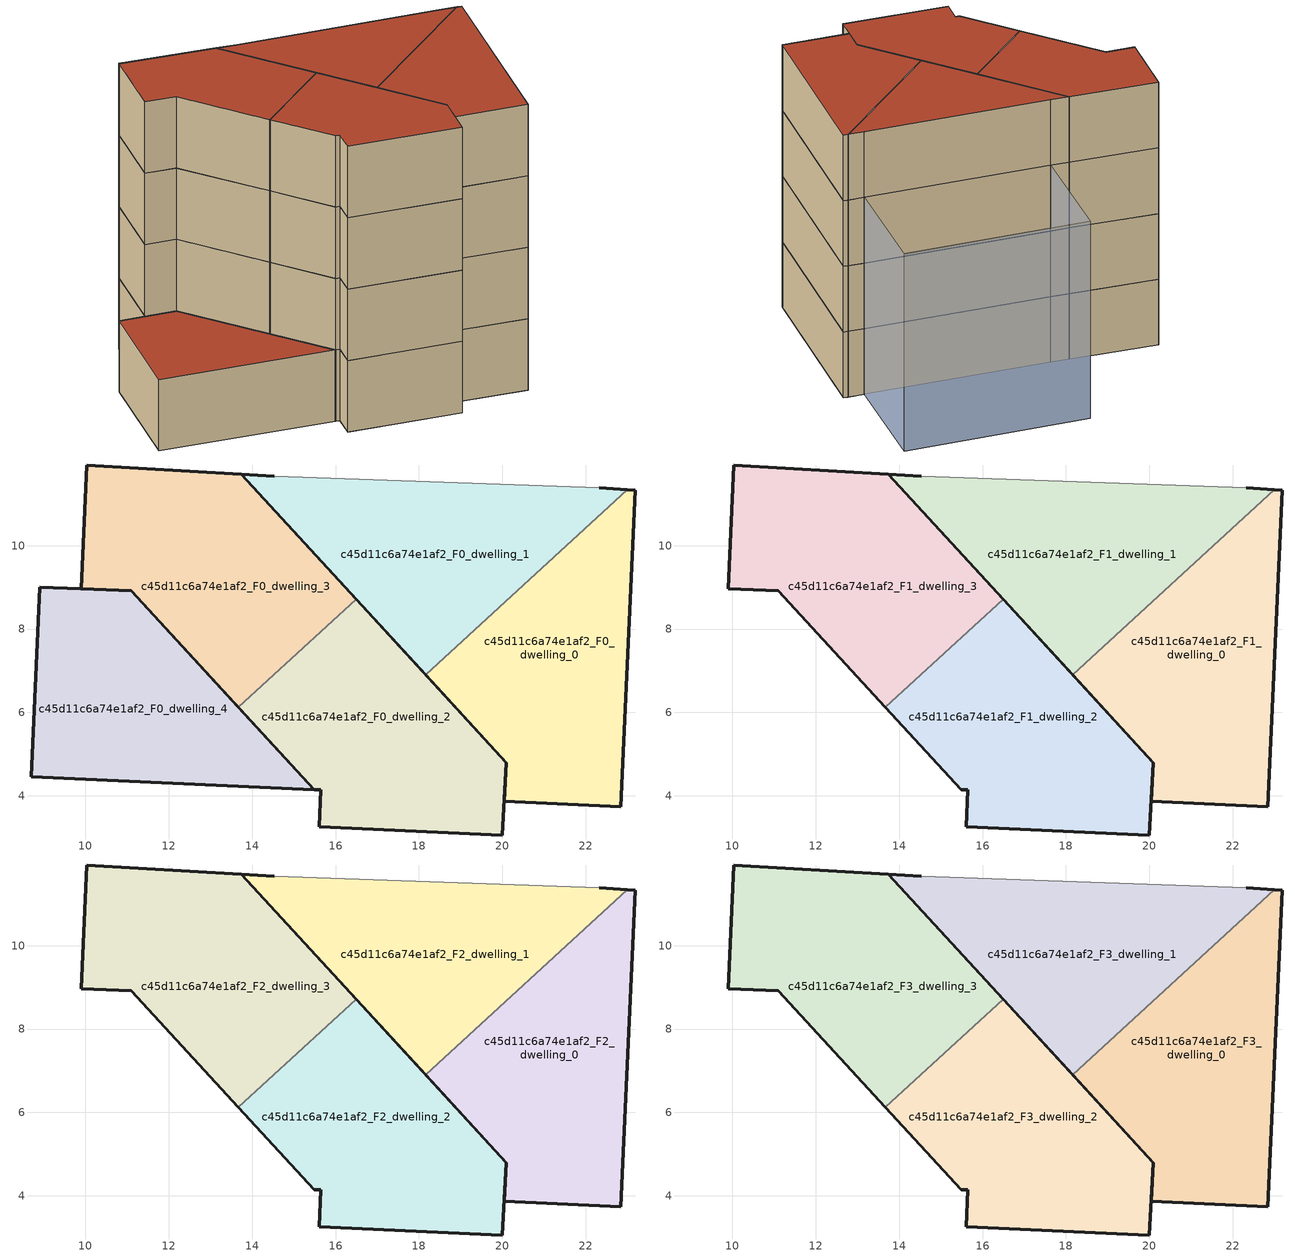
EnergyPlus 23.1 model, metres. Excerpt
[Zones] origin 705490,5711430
c45d11c6a74e1af2_F0_dwelling_0
 floor ground (EU_floor_Construction): 22.84,3.75 23.19,11.33 23,11.34 18.16,6.9 20.1,4.8 20.05,3.88 z0
 wall outside (EU_wall_Construction): 23,11.34 23.19,11.33 22.84,3.75 20.05,3.88 20.1,4.8 18.16,6.9 z0:3
 wall to c45d11c6a74e1af2_F0_dwelling_1 (EU_wall_Construction): 18.16,6.9 23,11.34 z0:3
c45d11c6a74e1af2_F0_dwelling_1
 floor ground (EU_floor_Construction): 23,11.34 22.32,11.39 14.53,11.67 13.74,11.72 18.16,6.9 z0
 wall outside (EU_wall_Construction): 22.32,11.39 23,11.34 / 18.16,6.9 13.74,11.72 14.53,11.67 z0:3
 wall adiabatic (EU_wall_Construction): 14.53,11.67 22.32,11.39 z0:3
c45d11c6a74e1af2_F0_dwelling_2
 floor ground (EU_floor_Construction): 20,3.06 20.1,4.8 16.49,8.72 13.67,6.12 15.49,4.15 15.65,4.14 15.6,3.26 z0
 wall outside (EU_wall_Construction): 16.49,8.72 20.1,4.8 20,3.06 15.6,3.26 15.65,4.14 15.49,4.15 13.67,6.12 z0:3
 wall to c45d11c6a74e1af2_F0_dwelling_3 (EU_wall_Construction): 13.67,6.12 16.49,8.72 z0:3
c45d11c6a74e1af2_F0_dwelling_3
 floor ground (EU_floor_Construction): 16.49,8.72 13.74,11.72 10.04,11.93 9.9,8.97 11.1,8.92 13.67,6.12 z0
 wall outside (EU_wall_Construction): 13.67,6.12 11.1,8.92 9.9,8.97 10.04,11.93 13.74,11.72 16.49,8.72 z0:3
c45d11c6a74e1af2_F0_dwelling_4
 floor ground (EU_floor_Construction): 15.49,4.15 11.11,8.92 9.9,8.97 9.89,8.97 8.91,9 8.7,4.46 z0
 wall outside (EU_wall_Construction): 15.49,4.15 8.7,4.46 8.91,9 9.89,8.97 9.9,8.97 11.11,8.92 15.49,4.15 z0:3
 roof outside (EU_roof_Construction): 11.11,8.92 15.49,4.15 8.7,4.46 8.91,9 9.89,8.97 9.9,8.97 z3
c45d11c6a74e1af2_F1_dwelling_0
 floor to c45d11c6a74e1af2_F0_dwelling_0 (EU_floor_Construction): 22.84,3.75 23.19,11.33 23,11.34 18.16,6.9 20.1,4.8 20.05,3.88 z3
 wall outside (EU_wall_Construction): 23,11.34 23.19,11.33 22.84,3.75 20.05,3.88 20.1,4.8 18.16,6.9 z3:6
 wall to c45d11c6a74e1af2_F1_dwelling_1 (EU_wall_Construction): 18.16,6.9 23,11.34 z3:6
c45d11c6a74e1af2_F1_dwelling_1
 floor to c45d11c6a74e1af2_F0_dwelling_1 (EU_floor_Construction): 23,11.34 22.32,11.39 14.53,11.67 13.74,11.72 18.16,6.9 z3
 wall outside (EU_wall_Construction): 22.32,11.39 23,11.34 / 18.16,6.9 13.74,11.72 14.53,11.67 z3:6
 wall adiabatic (EU_wall_Construction): 14.53,11.67 22.32,11.39 z3:6
c45d11c6a74e1af2_F1_dwelling_2
 floor to c45d11c6a74e1af2_F0_dwelling_2 (EU_floor_Construction): 20,3.06 20.1,4.8 16.49,8.72 13.67,6.12 15.49,4.15 15.65,4.14 15.6,3.26 z3
 wall outside (EU_wall_Construction): 16.49,8.72 20.1,4.8 20,3.06 15.6,3.26 15.65,4.14 15.49,4.15 13.67,6.12 z3:6
 wall to c45d11c6a74e1af2_F1_dwelling_3 (EU_wall_Construction): 13.67,6.12 16.49,8.72 z3:6
c45d11c6a74e1af2_F1_dwelling_3
 floor to c45d11c6a74e1af2_F0_dwelling_3 (EU_floor_Construction): 16.49,8.72 13.74,11.72 10.04,11.93 9.9,8.97 11.1,8.92 13.67,6.12 z3
 wall outside (EU_wall_Construction): 13.67,6.12 11.1,8.92 9.9,8.97 10.04,11.93 13.74,11.72 16.49,8.72 z3:6
c45d11c6a74e1af2_F2_dwelling_0
 floor to c45d11c6a74e1af2_F1_dwelling_0 (EU_floor_Construction): 22.84,3.75 23.19,11.33 23,11.34 18.16,6.9 20.1,4.8 20.05,3.88 z6
 wall outside (EU_wall_Construction): 23,11.34 23.19,11.33 22.84,3.75 20.05,3.88 20.1,4.8 18.16,6.9 z6:9
 wall to c45d11c6a74e1af2_F2_dwelling_1 (EU_wall_Construction): 18.16,6.9 23,11.34 z6:9
c45d11c6a74e1af2_F2_dwelling_1
 floor to c45d11c6a74e1af2_F1_dwelling_1 (EU_floor_Construction): 23,11.34 22.32,11.39 14.53,11.67 13.74,11.72 18.16,6.9 z6
 wall outside (EU_wall_Construction): 22.32,11.39 23,11.34 / 18.16,6.9 13.74,11.72 14.53,11.67 z6:9
 wall adiabatic (EU_wall_Construction): 14.53,11.67 22.32,11.39 z6:9
c45d11c6a74e1af2_F2_dwelling_2
 floor to c45d11c6a74e1af2_F1_dwelling_2 (EU_floor_Construction): 20,3.06 20.1,4.8 16.49,8.72 13.67,6.12 15.49,4.15 15.65,4.14 15.6,3.26 z6
 wall outside (EU_wall_Construction): 16.49,8.72 20.1,4.8 20,3.06 15.6,3.26 15.65,4.14 15.49,4.15 13.67,6.12 z6:9
 wall to c45d11c6a74e1af2_F2_dwelling_3 (EU_wall_Construction): 13.67,6.12 16.49,8.72 z6:9
c45d11c6a74e1af2_F2_dwelling_3
 floor to c45d11c6a74e1af2_F1_dwelling_3 (EU_floor_Construction): 16.49,8.72 13.74,11.72 10.04,11.93 9.9,8.97 11.1,8.92 13.67,6.12 z6
 wall outside (EU_wall_Construction): 13.67,6.12 11.1,8.92 9.9,8.97 10.04,11.93 13.74,11.72 16.49,8.72 z6:9
c45d11c6a74e1af2_F3_dwelling_0
 floor to c45d11c6a74e1af2_F2_dwelling_0 (EU_floor_Construction): 22.84,3.75 23.19,11.33 23,11.34 18.16,6.9 20.1,4.8 20.05,3.88 z9
 wall outside (EU_wall_Construction): 23,11.34 23.19,11.33 22.84,3.75 20.05,3.88 20.1,4.8 18.16,6.9 z9:12
 wall to c45d11c6a74e1af2_F3_dwelling_1 (EU_wall_Construction): 18.16,6.9 23,11.34 z9:12
 roof outside (EU_roof_Construction): 23.19,11.33 22.84,3.75 20.05,3.88 20.1,4.8 18.16,6.9 23,11.34 z12
c45d11c6a74e1af2_F3_dwelling_1
 floor to c45d11c6a74e1af2_F2_dwelling_1 (EU_floor_Construction): 23,11.34 22.32,11.39 14.53,11.67 13.74,11.72 18.16,6.9 z9
 wall outside (EU_wall_Construction): 22.32,11.39 23,11.34 / 18.16,6.9 13.74,11.72 14.53,11.67 z9:12
 wall adiabatic (EU_wall_Construction): 14.53,11.67 22.32,11.39 z9:12
 roof outside (EU_roof_Construction): 23,11.34 18.16,6.9 13.74,11.72 14.53,11.67 22.32,11.39 z12
c45d11c6a74e1af2_F3_dwelling_2
 floor to c45d11c6a74e1af2_F2_dwelling_2 (EU_floor_Construction): 20,3.06 20.1,4.8 16.49,8.72 13.67,6.12 15.49,4.15 15.65,4.14 15.6,3.26 z9
 wall outside (EU_wall_Construction): 16.49,8.72 20.1,4.8 20,3.06 15.6,3.26 15.65,4.14 15.49,4.15 13.67,6.12 z9:12
 wall to c45d11c6a74e1af2_F3_dwelling_3 (EU_wall_Construction): 13.67,6.12 16.49,8.72 z9:12
 roof outside (EU_roof_Construction): 16.49,8.72 20.1,4.8 20,3.06 15.6,3.26 15.65,4.14 15.49,4.15 13.67,6.12 z12
c45d11c6a74e1af2_F3_dwelling_3
 floor to c45d11c6a74e1af2_F2_dwelling_3 (EU_floor_Construction): 16.49,8.72 13.74,11.72 10.04,11.93 9.9,8.97 11.1,8.92 13.67,6.12 z9
 wall outside (EU_wall_Construction): 13.67,6.12 11.1,8.92 9.9,8.97 10.04,11.93 13.74,11.72 16.49,8.72 z9:12
 roof outside (EU_roof_Construction): 13.74,11.72 16.49,8.72 13.67,6.12 11.1,8.92 9.9,8.97 10.04,11.93 z12
shading: 22.48,16.14 14.68,16.39 / 22.48,16.15 22.32,11.39 / 22.32,11.39 14.52,11.64 / 14.52,11.64 14.68,16.4 / 14.68,16.4 22.48,16.15 z0:9
[Building]
EU S2 Campaign: North Axis=0; Terrain=City; Solar Distribution=FullExterior
[Site:Location]
London: Latitude=51.5; Longitude=-0.5; Time Zone=0; Elevation=25
[SizingPeriod:WeatherFileDays]
AnnualSizingPeriod: Begin Month=1; Begin Day of Month=1; End Month=12; End Day of Month=31; Day of Week for Start Day=Monday; Use Weather File Daylight Saving Period=No; Use Weather File Rain and Snow Indicators=No
[MATERIAL]
EU_InternalMass_Material: Roughness=MediumRough; Thickness=0.1; Conductivity=1; Density=1800; Specific Heat=900; Thermal Absorptance=0.9; Solar Absorptance=0.7; Visible Absorptance=0.7
[MATERIAL:NOMASS] Roughness=MediumRough; Thermal Absorptance=0.9; Solar Absorptance=0.7; Visible Absorptance=0.7
Name | Thermal Resistance
EU_wall_NoMass | 1.04674
EU_roof_NoMass | 4.32442
EU_floor_NoMass | 2.04616
[CONSTRUCTION]
EU_wall_Construction: EU_wall_NoMass
EU_roof_Construction: EU_roof_NoMass
EU_floor_Construction: EU_floor_NoMass
EU_InternalMass_Construction: EU_InternalMass_Material
[ZONE] Type=1; Multiplier=1; Ceiling Height=autocalculate; Floor Area=autocalculate; Part of Total Floor Area=Yes
Name | Volume
c45d11c6a74e1af2_F0_dwelling_0; c45d11c6a74e1af2_F1_dwelling_0; c45d11c6a74e1af2_F2_dwelling_0; c45d11c6a74e1af2_F3_dwelling_0 | 65.7158
c45d11c6a74e1af2_F0_dwelling_1; c45d11c6a74e1af2_F1_dwelling_1; c45d11c6a74e1af2_F2_dwelling_1; c45d11c6a74e1af2_F3_dwelling_1 | 64.4224
c45d11c6a74e1af2_F0_dwelling_2; c45d11c6a74e1af2_F1_dwelling_2; c45d11c6a74e1af2_F2_dwelling_2; c45d11c6a74e1af2_F3_dwelling_2 | 63.5347
c45d11c6a74e1af2_F0_dwelling_3; c45d11c6a74e1af2_F1_dwelling_3; c45d11c6a74e1af2_F2_dwelling_3; c45d11c6a74e1af2_F3_dwelling_3 | 67.0173
c45d11c6a74e1af2_F0_dwelling_4 | 61.4575
[INTERNALMASS] Construction=EU_InternalMass_Construction
Name | Zone or ZoneList | Surface Area
c45d11c6a74e1af2_F0_dwelling_0_EU_InternalMass | c45d11c6a74e1af2_F0_dwelling_0 | 21.9041
c45d11c6a74e1af2_F0_dwelling_1_EU_InternalMass | c45d11c6a74e1af2_F0_dwelling_1 | 21.476
c45d11c6a74e1af2_F0_dwelling_2_EU_InternalMass | c45d11c6a74e1af2_F0_dwelling_2 | 21.1801
c45d11c6a74e1af2_F0_dwelling_3_EU_InternalMass | c45d11c6a74e1af2_F0_dwelling_3 | 22.3393
c45d11c6a74e1af2_F0_dwelling_4_EU_InternalMass | c45d11c6a74e1af2_F0_dwelling_4 | 20.4872
c45d11c6a74e1af2_F1_dwelling_0_EU_InternalMass | c45d11c6a74e1af2_F1_dwelling_0 | 26.8485
c45d11c6a74e1af2_F1_dwelling_1_EU_InternalMass | c45d11c6a74e1af2_F1_dwelling_1 | 26.8439
c45d11c6a74e1af2_F1_dwelling_2_EU_InternalMass | c45d11c6a74e1af2_F1_dwelling_2 | 26.843
c45d11c6a74e1af2_F1_dwelling_3_EU_InternalMass | c45d11c6a74e1af2_F1_dwelling_3 | 26.846
c45d11c6a74e1af2_F2_dwelling_0_EU_InternalMass | c45d11c6a74e1af2_F2_dwelling_0 | 26.8485
c45d11c6a74e1af2_F2_dwelling_1_EU_InternalMass | c45d11c6a74e1af2_F2_dwelling_1 | 26.8439
c45d11c6a74e1af2_F2_dwelling_2_EU_InternalMass | c45d11c6a74e1af2_F2_dwelling_2 | 26.843
c45d11c6a74e1af2_F2_dwelling_3_EU_InternalMass | c45d11c6a74e1af2_F2_dwelling_3 | 26.846
c45d11c6a74e1af2_F3_dwelling_0_EU_InternalMass | c45d11c6a74e1af2_F3_dwelling_0 | 26.8485
c45d11c6a74e1af2_F3_dwelling_1_EU_InternalMass | c45d11c6a74e1af2_F3_dwelling_1 | 26.8439
c45d11c6a74e1af2_F3_dwelling_2_EU_InternalMass | c45d11c6a74e1af2_F3_dwelling_2 | 26.843
c45d11c6a74e1af2_F3_dwelling_3_EU_InternalMass | c45d11c6a74e1af2_F3_dwelling_3 | 26.846
[OTHEREQUIPMENT] Fuel Type=Electricity; Design Level Calculation Method=Watts/Area; Power per Zone Floor Area=1; Fraction Latent=0; Fraction Radiant=0; Fraction Lost=0; Carbon Dioxide Generation Rate=0; EndUse Subcategory=EU_Step8_InternalGains
Name | Zone or ZoneList or Space or SpaceList | Schedule
EU_Step8_InternalGain_c45d11c6a74e1af2_F0_dwelling_0_f000 | c45d11c6a74e1af2_F0_dwelling_0 | EU_Step8_GainSchedule_c45d11c6a74e1af2_F0_dwelling_0_f000
EU_Step8_InternalGain_c45d11c6a74e1af2_F0_dwelling_1_f000 | c45d11c6a74e1af2_F0_dwelling_1 | EU_Step8_GainSchedule_c45d11c6a74e1af2_F0_dwelling_1_f000
EU_Step8_InternalGain_c45d11c6a74e1af2_F0_dwelling_2_f000 | c45d11c6a74e1af2_F0_dwelling_2 | EU_Step8_GainSchedule_c45d11c6a74e1af2_F0_dwelling_2_f000
EU_Step8_InternalGain_c45d11c6a74e1af2_F0_dwelling_3_f000 | c45d11c6a74e1af2_F0_dwelling_3 | EU_Step8_GainSchedule_c45d11c6a74e1af2_F0_dwelling_3_f000
EU_Step8_InternalGain_c45d11c6a74e1af2_F0_dwelling_4_f000 | c45d11c6a74e1af2_F0_dwelling_4 | EU_Step8_GainSchedule_c45d11c6a74e1af2_F0_dwelling_4_f000
EU_Step8_InternalGain_c45d11c6a74e1af2_F1_dwelling_0_f000 | c45d11c6a74e1af2_F1_dwelling_0 | EU_Step8_GainSchedule_c45d11c6a74e1af2_F1_dwelling_0_f000
EU_Step8_InternalGain_c45d11c6a74e1af2_F1_dwelling_1_f000 | c45d11c6a74e1af2_F1_dwelling_1 | EU_Step8_GainSchedule_c45d11c6a74e1af2_F1_dwelling_1_f000
EU_Step8_InternalGain_c45d11c6a74e1af2_F1_dwelling_2_f000 | c45d11c6a74e1af2_F1_dwelling_2 | EU_Step8_GainSchedule_c45d11c6a74e1af2_F1_dwelling_2_f000
EU_Step8_InternalGain_c45d11c6a74e1af2_F1_dwelling_3_f000 | c45d11c6a74e1af2_F1_dwelling_3 | EU_Step8_GainSchedule_c45d11c6a74e1af2_F1_dwelling_3_f000
EU_Step8_InternalGain_c45d11c6a74e1af2_F2_dwelling_0_f000 | c45d11c6a74e1af2_F2_dwelling_0 | EU_Step8_GainSchedule_c45d11c6a74e1af2_F2_dwelling_0_f000
EU_Step8_InternalGain_c45d11c6a74e1af2_F2_dwelling_1_f000 | c45d11c6a74e1af2_F2_dwelling_1 | EU_Step8_GainSchedule_c45d11c6a74e1af2_F2_dwelling_1_f000
EU_Step8_InternalGain_c45d11c6a74e1af2_F2_dwelling_2_f000 | c45d11c6a74e1af2_F2_dwelling_2 | EU_Step8_GainSchedule_c45d11c6a74e1af2_F2_dwelling_2_f000
EU_Step8_InternalGain_c45d11c6a74e1af2_F2_dwelling_3_f000 | c45d11c6a74e1af2_F2_dwelling_3 | EU_Step8_GainSchedule_c45d11c6a74e1af2_F2_dwelling_3_f000
EU_Step8_InternalGain_c45d11c6a74e1af2_F3_dwelling_0_f000 | c45d11c6a74e1af2_F3_dwelling_0 | EU_Step8_GainSchedule_c45d11c6a74e1af2_F3_dwelling_0_f000
EU_Step8_InternalGain_c45d11c6a74e1af2_F3_dwelling_1_f000 | c45d11c6a74e1af2_F3_dwelling_1 | EU_Step8_GainSchedule_c45d11c6a74e1af2_F3_dwelling_1_f000
EU_Step8_InternalGain_c45d11c6a74e1af2_F3_dwelling_2_f000 | c45d11c6a74e1af2_F3_dwelling_2 | EU_Step8_GainSchedule_c45d11c6a74e1af2_F3_dwelling_2_f000
EU_Step8_InternalGain_c45d11c6a74e1af2_F3_dwelling_3_f000 | c45d11c6a74e1af2_F3_dwelling_3 | EU_Step8_GainSchedule_c45d11c6a74e1af2_F3_dwelling_3_f000
[ZONEVENTILATION:DESIGNFLOWRATE] Schedule=EU_AlwaysOn; Design Flow Rate Calculation Method=AirChanges/Hour; Air Changes per Hour=0.488719; Ventilation Type=Natural; Fan Pressure Rise=0; Fan Total Efficiency=1; Constant Term Coefficient=1; Temperature Term Coefficient=0; Velocity Term Coefficient=0; Velocity Squared Term Coefficient=0; Minimum Indoor Temperature=-100; Maximum Indoor Temperature=100; Delta Temperature=-100; Minimum Outdoor Temperature=-100; Maximum Outdoor Temperature=100; Maximum Wind Speed=40
Name | Zone or ZoneList or Space or SpaceList
EU_ConstantAir_c45d11c6a74e1af2_F0_dwelling_0 | c45d11c6a74e1af2_F0_dwelling_0
EU_ConstantAir_c45d11c6a74e1af2_F0_dwelling_1 | c45d11c6a74e1af2_F0_dwelling_1
EU_ConstantAir_c45d11c6a74e1af2_F0_dwelling_2 | c45d11c6a74e1af2_F0_dwelling_2
EU_ConstantAir_c45d11c6a74e1af2_F0_dwelling_3 | c45d11c6a74e1af2_F0_dwelling_3
EU_ConstantAir_c45d11c6a74e1af2_F0_dwelling_4 | c45d11c6a74e1af2_F0_dwelling_4
EU_ConstantAir_c45d11c6a74e1af2_F1_dwelling_0 | c45d11c6a74e1af2_F1_dwelling_0
EU_ConstantAir_c45d11c6a74e1af2_F1_dwelling_1 | c45d11c6a74e1af2_F1_dwelling_1
EU_ConstantAir_c45d11c6a74e1af2_F1_dwelling_2 | c45d11c6a74e1af2_F1_dwelling_2
EU_ConstantAir_c45d11c6a74e1af2_F1_dwelling_3 | c45d11c6a74e1af2_F1_dwelling_3
EU_ConstantAir_c45d11c6a74e1af2_F2_dwelling_0 | c45d11c6a74e1af2_F2_dwelling_0
EU_ConstantAir_c45d11c6a74e1af2_F2_dwelling_1 | c45d11c6a74e1af2_F2_dwelling_1
EU_ConstantAir_c45d11c6a74e1af2_F2_dwelling_2 | c45d11c6a74e1af2_F2_dwelling_2
EU_ConstantAir_c45d11c6a74e1af2_F2_dwelling_3 | c45d11c6a74e1af2_F2_dwelling_3
EU_ConstantAir_c45d11c6a74e1af2_F3_dwelling_0 | c45d11c6a74e1af2_F3_dwelling_0
EU_ConstantAir_c45d11c6a74e1af2_F3_dwelling_1 | c45d11c6a74e1af2_F3_dwelling_1
EU_ConstantAir_c45d11c6a74e1af2_F3_dwelling_2 | c45d11c6a74e1af2_F3_dwelling_2
EU_ConstantAir_c45d11c6a74e1af2_F3_dwelling_3 | c45d11c6a74e1af2_F3_dwelling_3
[HVACTEMPLATE:THERMOSTAT] Constant Heating Setpoint=20; Constant Cooling Setpoint=50
EU_HeatOnly_c45d11c6a74e1af2_F0_dwelling_0; EU_HeatOnly_c45d11c6a74e1af2_F0_dwelling_1; EU_HeatOnly_c45d11c6a74e1af2_F0_dwelling_2; EU_HeatOnly_c45d11c6a74e1af2_F0_dwelling_3; EU_HeatOnly_c45d11c6a74e1af2_F0_dwelling_4; EU_HeatOnly_c45d11c6a74e1af2_F1_dwelling_0; EU_HeatOnly_c45d11c6a74e1af2_F1_dwelling_1; EU_HeatOnly_c45d11c6a74e1af2_F1_dwelling_2; EU_HeatOnly_c45d11c6a74e1af2_F1_dwelling_3; EU_HeatOnly_c45d11c6a74e1af2_F2_dwelling_0; EU_HeatOnly_c45d11c6a74e1af2_F2_dwelling_1; EU_HeatOnly_c45d11c6a74e1af2_F2_dwelling_2; EU_HeatOnly_c45d11c6a74e1af2_F2_dwelling_3; EU_HeatOnly_c45d11c6a74e1af2_F3_dwelling_0; EU_HeatOnly_c45d11c6a74e1af2_F3_dwelling_1; EU_HeatOnly_c45d11c6a74e1af2_F3_dwelling_2; EU_HeatOnly_c45d11c6a74e1af2_F3_dwelling_3
[HVACTEMPLATE:ZONE:IDEALLOADSAIRSYSTEM] System Availability Schedule=EU_AlwaysOn; Maximum Heating Supply Air Temperature=50; Minimum Cooling Supply Air Temperature=13; Maximum Heating Supply Air Humidity Ratio=0.0156; Minimum Cooling Supply Air Humidity Ratio=0.0077; Heating Limit=NoLimit; Cooling Limit=NoLimit; Heating Availability Schedule=EU_AlwaysOn; Cooling Availability Schedule=EU_CoolingOff; Dehumidification Control Type=ConstantSensibleHeatRatio; Cooling Sensible Heat Ratio=0.7; Dehumidification Setpoint=60; Humidification Control Type=None; Humidification Setpoint=30; Outdoor Air Method=None; Outdoor Air Flow Rate per Person=0.00944; Outdoor Air Flow Rate per Zone Floor Area=0; Outdoor Air Flow Rate per Zone=0; Demand Controlled Ventilation Type=None; Outdoor Air Economizer Type=NoEconomizer; Heat Recovery Type=None; Sensible Heat Recovery Effectiveness=0.7; Latent Heat Recovery Effectiveness=0.65
Name | Template Thermostat
c45d11c6a74e1af2_F0_dwelling_0 | EU_HeatOnly_c45d11c6a74e1af2_F0_dwelling_0
c45d11c6a74e1af2_F0_dwelling_1 | EU_HeatOnly_c45d11c6a74e1af2_F0_dwelling_1
c45d11c6a74e1af2_F0_dwelling_2 | EU_HeatOnly_c45d11c6a74e1af2_F0_dwelling_2
c45d11c6a74e1af2_F0_dwelling_3 | EU_HeatOnly_c45d11c6a74e1af2_F0_dwelling_3
c45d11c6a74e1af2_F0_dwelling_4 | EU_HeatOnly_c45d11c6a74e1af2_F0_dwelling_4
c45d11c6a74e1af2_F1_dwelling_0 | EU_HeatOnly_c45d11c6a74e1af2_F1_dwelling_0
c45d11c6a74e1af2_F1_dwelling_1 | EU_HeatOnly_c45d11c6a74e1af2_F1_dwelling_1
c45d11c6a74e1af2_F1_dwelling_2 | EU_HeatOnly_c45d11c6a74e1af2_F1_dwelling_2
c45d11c6a74e1af2_F1_dwelling_3 | EU_HeatOnly_c45d11c6a74e1af2_F1_dwelling_3
c45d11c6a74e1af2_F2_dwelling_0 | EU_HeatOnly_c45d11c6a74e1af2_F2_dwelling_0
c45d11c6a74e1af2_F2_dwelling_1 | EU_HeatOnly_c45d11c6a74e1af2_F2_dwelling_1
c45d11c6a74e1af2_F2_dwelling_2 | EU_HeatOnly_c45d11c6a74e1af2_F2_dwelling_2
c45d11c6a74e1af2_F2_dwelling_3 | EU_HeatOnly_c45d11c6a74e1af2_F2_dwelling_3
c45d11c6a74e1af2_F3_dwelling_0 | EU_HeatOnly_c45d11c6a74e1af2_F3_dwelling_0
c45d11c6a74e1af2_F3_dwelling_1 | EU_HeatOnly_c45d11c6a74e1af2_F3_dwelling_1
c45d11c6a74e1af2_F3_dwelling_2 | EU_HeatOnly_c45d11c6a74e1af2_F3_dwelling_2
c45d11c6a74e1af2_F3_dwelling_3 | EU_HeatOnly_c45d11c6a74e1af2_F3_dwelling_3
[SIZING:ZONE] Zone Cooling Design Supply Air Temperature Input Method=SupplyAirTemperature; Zone Cooling Design Supply Air Temperature=13; Zone Heating Design Supply Air Temperature Input Method=SupplyAirTemperature; Zone Heating Design Supply Air Temperature=50; Zone Cooling Design Supply Air Humidity Ratio=0.008; Zone Heating Design Supply Air Humidity Ratio=0.008; Cooling Design Air Flow Method=DesignDay; Cooling Design Air Flow Rate=0; Cooling Minimum Air Flow per Zone Floor Area=0.000762; Cooling Minimum Air Flow=0; Cooling Minimum Air Flow Fraction=0.2; Heating Design Air Flow Method=DesignDay; Heating Design Air Flow Rate=0; Heating Maximum Air Flow per Zone Floor Area=0.002032; Heating Maximum Air Flow=0.141576; Heating Maximum Air Flow Fraction=0.3; Account for Dedicated Outdoor Air System=No; Dedicated Outdoor Air System Control Strategy=NeutralSupplyAir; Dedicated Outdoor Air Low Setpoint Temperature for Design=autosize; Dedicated Outdoor Air High Setpoint Temperature for Design=autosize; Zone Load Sizing Method=Sensible Load Only No Latent Load; Zone Latent Cooling Design Supply Air Humidity Ratio Input Method=HumidityRatioDifference; Zone Cooling Design Supply Air Humidity Ratio Difference=0.005; Zone Latent Heating Design Supply Air Humidity Ratio Input Method=HumidityRatioDifference; Zone Humidification Design Supply Air Humidity Ratio Difference=0.005
c45d11c6a74e1af2_F0_dwelling_0; c45d11c6a74e1af2_F0_dwelling_1; c45d11c6a74e1af2_F0_dwelling_2; c45d11c6a74e1af2_F0_dwelling_3; c45d11c6a74e1af2_F0_dwelling_4; c45d11c6a74e1af2_F1_dwelling_0; c45d11c6a74e1af2_F1_dwelling_1; c45d11c6a74e1af2_F1_dwelling_2; c45d11c6a74e1af2_F1_dwelling_3; c45d11c6a74e1af2_F2_dwelling_0; c45d11c6a74e1af2_F2_dwelling_1; c45d11c6a74e1af2_F2_dwelling_2; c45d11c6a74e1af2_F2_dwelling_3; c45d11c6a74e1af2_F3_dwelling_0; c45d11c6a74e1af2_F3_dwelling_1; c45d11c6a74e1af2_F3_dwelling_2; c45d11c6a74e1af2_F3_dwelling_3
[SCHEDULE:CONSTANT]
Name | Hourly Value
EU_AlwaysOn | 1
EU_CoolingOff | 0
[SCHEDULE:FILE] Column Number=1; Rows to Skip at Top=0; Number of Hours of Data=8760; Column Separator=Comma; Interpolate to Timestep=No; Minutes per Item=60; Adjust Schedule for Daylight Savings=Yes
Name | File
EU_Step8_GainSchedule_c45d11c6a74e1af2_F0_dwelling_0_f000 | ../../schedules/c45d11c6a74e1af2/c45d11c6a74e1af2_F0_dwelling_0_f000_gain.csv
EU_Step8_GainSchedule_c45d11c6a74e1af2_F0_dwelling_1_f000 | ../../schedules/c45d11c6a74e1af2/c45d11c6a74e1af2_F0_dwelling_1_f000_gain.csv
EU_Step8_GainSchedule_c45d11c6a74e1af2_F0_dwelling_2_f000 | ../../schedules/c45d11c6a74e1af2/c45d11c6a74e1af2_F0_dwelling_2_f000_gain.csv
EU_Step8_GainSchedule_c45d11c6a74e1af2_F0_dwelling_3_f000 | ../../schedules/c45d11c6a74e1af2/c45d11c6a74e1af2_F0_dwelling_3_f000_gain.csv
EU_Step8_GainSchedule_c45d11c6a74e1af2_F0_dwelling_4_f000 | ../../schedules/c45d11c6a74e1af2/c45d11c6a74e1af2_F0_dwelling_4_f000_gain.csv
EU_Step8_GainSchedule_c45d11c6a74e1af2_F1_dwelling_0_f000 | ../../schedules/c45d11c6a74e1af2/c45d11c6a74e1af2_F1_dwelling_0_f000_gain.csv
EU_Step8_GainSchedule_c45d11c6a74e1af2_F1_dwelling_1_f000 | ../../schedules/c45d11c6a74e1af2/c45d11c6a74e1af2_F1_dwelling_1_f000_gain.csv
EU_Step8_GainSchedule_c45d11c6a74e1af2_F1_dwelling_2_f000 | ../../schedules/c45d11c6a74e1af2/c45d11c6a74e1af2_F1_dwelling_2_f000_gain.csv
EU_Step8_GainSchedule_c45d11c6a74e1af2_F1_dwelling_3_f000 | ../../schedules/c45d11c6a74e1af2/c45d11c6a74e1af2_F1_dwelling_3_f000_gain.csv
EU_Step8_GainSchedule_c45d11c6a74e1af2_F2_dwelling_0_f000 | ../../schedules/c45d11c6a74e1af2/c45d11c6a74e1af2_F2_dwelling_0_f000_gain.csv
EU_Step8_GainSchedule_c45d11c6a74e1af2_F2_dwelling_1_f000 | ../../schedules/c45d11c6a74e1af2/c45d11c6a74e1af2_F2_dwelling_1_f000_gain.csv
EU_Step8_GainSchedule_c45d11c6a74e1af2_F2_dwelling_2_f000 | ../../schedules/c45d11c6a74e1af2/c45d11c6a74e1af2_F2_dwelling_2_f000_gain.csv
EU_Step8_GainSchedule_c45d11c6a74e1af2_F2_dwelling_3_f000 | ../../schedules/c45d11c6a74e1af2/c45d11c6a74e1af2_F2_dwelling_3_f000_gain.csv
EU_Step8_GainSchedule_c45d11c6a74e1af2_F3_dwelling_0_f000 | ../../schedules/c45d11c6a74e1af2/c45d11c6a74e1af2_F3_dwelling_0_f000_gain.csv
EU_Step8_GainSchedule_c45d11c6a74e1af2_F3_dwelling_1_f000 | ../../schedules/c45d11c6a74e1af2/c45d11c6a74e1af2_F3_dwelling_1_f000_gain.csv
EU_Step8_GainSchedule_c45d11c6a74e1af2_F3_dwelling_2_f000 | ../../schedules/c45d11c6a74e1af2/c45d11c6a74e1af2_F3_dwelling_2_f000_gain.csv
EU_Step8_GainSchedule_c45d11c6a74e1af2_F3_dwelling_3_f000 | ../../schedules/c45d11c6a74e1af2/c45d11c6a74e1af2_F3_dwelling_3_f000_gain.csv
